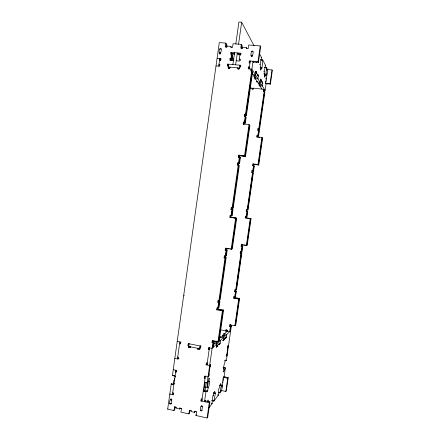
<?xml version="1.0" encoding="UTF-8"?>
<svg xmlns="http://www.w3.org/2000/svg" width="440" height="440" viewBox="0 0 440 440"><rect width="100%" height="100%" fill="white"/><g stroke="black" fill="none" stroke-linecap="round" stroke-linejoin="round"><path stroke-width="0.66" d="M171.193 398.827L170.363 399.674C167.75 404.987 172.601 406.291 171.666 399.96L171.941 399.68M231.825 60.682L231.913 59.422M208.857 408.023L212.069 403.651L212.537 397.155L213.433 395.417A3.152 0.522 -78.6 0 1 214.544 391.556A3.152 0.522 -78.6 0 1 214.803 393.613L213.565 393.344M211.849 400.702L213.906 401.154L218.279 395.197L218.752 388.971L219.571 387.354A2.992 0.479 -78.9 0 1 220.6 383.713A2.992 0.479 -78.9 0 1 220.82 385.715L219.632 385.462M208.929 401.913L208.824 401.467M260.596 59.741L262.73 59.923L262.059 67.81L261.861 68.469L261.426 67.755L261.113 69.311A3.179 0.544 -84.3 0 1 260.359 67.969L260.53 66.127L260.134 64.295L261.553 57.646L259.391 53.455M264.567 67.238L266.602 67.419L265.826 75.427L265.364 74.899L264.143 74.784M224.571 335.11C221.832 333.685 221.595 338.553 224.571 335.11L223.355 334.879M262.73 59.923L265.535 65.351L264.193 71.715L264.385 75.168A3.02 0.495 -84.1 0 0 265.067 76.384L265.364 74.899M253.572 75.84C256.652 75.13 255.684 80.218 253.572 75.84L254.898 75.966L254.991 75.29M213.906 401.154L215.468 392.849L214.803 393.613M218.372 392.59L219.951 392.925L221.403 384.995L220.82 385.715M255.827 77.512L254.524 77.336M175.164 406.648L174.74 409.646L173.927 410.542L167.684 409.134L171.226 383.955L173.481 384.389M175.109 376.024L172.409 375.579L219.296 42.592L225.781 43.12L226.924 44.831L226.578 47.3M171.303 383.922L173.201 384.318L173.921 380.567A3.3 0.77 -77.6 0 0 174.895 378.472M175.857 370.238L172.409 394.702L173.503 393.608M179.845 341.941L177.452 358.93L178.514 358.061M218.719 66.138L219.819 58.372L220.627 59.411M220.583 52.927L219.23 52.811A0.715 0.671 -56.1 0 0 219.808 53.57A0.715 0.671 -56.1 0 0 220.583 52.927C223.295 46.97 218.191 46.706 219.23 52.811L219.841 53.62A0.715 0.665 -56.1 0 0 219.852 53.884M220.242 60.357L220.429 59.021M170.071 393.855L169.796 394.13L173.283 394.895L173.673 392.953M180.378 343.173L179.591 343.756L180.466 343.932L180.917 341.974M220.556 60.445L220.721 58.449L217.234 58.289M173.927 410.542L174.57 406.786M225.781 43.12L225.253 46.86L227.068 47.009L227.2 46.074L230.841 46.376L231.396 47.218M225.913 47.08L226.364 43.978M180.351 408.117L179.559 409.007L176.055 408.227L176.319 407.176M188.837 345.593L187.952 345.416L188.21 343.596L200.921 346.115L200.662 347.941L199.771 347.765L200.47 347.16M239.63 67.078L240.543 67.16L240.812 65.279L227.722 64.114L227.458 65.984L228.371 66.066M179.559 409.007L179.817 407.957M228.272 64.867L228.096 66.11L228.294 64.873L227.722 64.114M230.841 46.376L230.709 47.311L232.529 47.46L233.063 43.709L241.296 44.38L242.292 46.09L241.94 48.571M188.876 343.618L188.705 344.828L187.952 345.416M190.471 346.852L190.344 347.765L188.579 347.413L189.085 343.772M228.624 64.191L228.102 67.936L229.922 68.101L230.054 67.16M230.604 59.103L231.55 59.186L230.995 58.399L230.087 58.317L229.818 60.192L233.464 60.511M239.734 59.901L239.217 59.114L239.795 55.038L240.713 55.121L240.983 53.24L230.923 52.388L230.659 54.258L231.572 54.34L232.634 55.941L232.062 59.961L231.16 59.884L230.087 58.317M228.674 68.673L228.938 66.814M230.428 60.346L230.648 59.103M231.176 55.066L231.479 53.202L230.923 52.388M189.943 410.575L189.602 412.979L188.854 413.897L180.928 412.115L181.572 408.348M230.995 58.399L231.572 54.34M231.82 55.242L231.99 54.01L231.44 53.202L234.817 53.488M232.122 55.143L231.512 59.18L232.062 59.961M232.892 64.57L234.57 52.696M235.813 43.934L238.92 22L241.67 22.204L254.051 45.799M235.631 64.817L237.314 52.927L238.535 54.819M238.557 44.16L241.67 22.204M200.024 345.939L199.513 349.591L197.731 349.239L197.863 348.326M188.854 413.897L189.492 410.118M241.296 44.38L240.763 48.142L242.6 48.296L242.732 47.355L246.411 47.658L246.895 48.499M241.346 48.356L241.802 45.238M195.278 411.455L194.552 412.368L191.01 411.576L191.263 410.514M200.338 348.068L200.679 345.642M194.552 412.368L194.805 411.307M246.411 47.658L246.279 48.598L248.122 48.752L248.655 44.979L260.244 45.919L260.662 46.778L258.418 62.48L253.127 62.018M204.809 400.78L209.919 401.896L207.757 417.054L207.086 418L195.938 415.492L196.576 411.702M209.919 401.896L209.264 402.771L200.915 400.945L201.295 398.976M205.073 378.235L204.177 378.048L204.441 376.222L208.016 376.97L208.901 375.975L209.16 374.154L208.714 374.061M210.078 364.507L210.524 364.601L209.649 365.525L206.069 364.788L206.327 362.962L207.224 363.143M209.149 349.63L208.252 349.454L208.511 347.617L212.102 348.332L230.681 330.704M249.414 67.001L248.49 66.919L248.226 68.805L251.922 69.135L265.133 90.481L263.934 90.365M258.418 62.48L257.989 61.705L249.343 60.946L249.073 62.832L249.997 62.915M248.952 67.666L248.776 68.921L248.969 67.672L249.887 67.755M201.784 398.871L201.614 400.081L200.915 400.945M205.029 376.084L204.859 377.295L204.177 378.048M206.91 362.885L206.74 364.1L206.069 364.788M208.252 349.454L208.912 348.838L209.088 347.622M249.634 62.981L249.816 61.727L249.343 60.946M209.407 347.798L206.96 364.975L207.405 364.513M249.145 68.888L250.267 61.028M203.863 390.726L205.09 382.118M201.834 410.663L202.389 406.752A0.715 0.66 58.3 0 0 201.817 405.922A0.715 0.66 58.3 0 0 201.053 406.456C199.876 407.088 200.167 413.386 202.081 410.25M206.228 382.41L205.04 390.544L204.793 391.177L204.066 390.99M212.031 342.337L213.318 341.182L214.209 341.352L212.933 342.513L212.031 342.337L212.295 340.505L217.998 341.616L219.23 340.461L223.575 310.035L217.905 309.001L216.667 309.848L216.926 308.006L217.828 308.171L219.06 307.34L219.885 301.554L218.988 301.395L217.773 302.175L218.037 300.327L218.939 300.493L220.143 299.728L226.155 257.626L224.092 257.835L224.356 255.981L224.945 255.811L224.686 257.653L225.588 257.802L219.549 300.108M224.356 255.981L226.402 255.789L227.227 249.975L225.181 250.113L225.445 248.259L229.213 248.633M225.445 248.259L231.209 249.172L232.298 248.903L236.687 218.196L229.856 217.322L230.12 215.463L232.128 215.65L232.958 209.814L230.973 209.572L231.242 207.713L233.239 207.972L239.299 165.479L237.358 164.819L237.622 162.948L239.547 163.625L240.389 157.762L238.453 157.031L238.716 155.161L244.536 155.876L245.504 156.508L249.931 125.516L249.007 124.581L243.172 123.932L243.441 122.056L244.36 122.155L245.328 123.112L246.169 117.227L245.207 116.21L244.288 116.111L244.552 114.235L245.476 114.334L246.433 115.363L252.555 72.479L251.653 71.027L250.729 70.939L250.993 69.053L251.906 70.526L251.724 71.775M226.655 250.113L225.825 255.954L226.672 250.118L225.753 249.97L226.017 248.127M238.453 157.031L238.975 157.339L239.228 155.48L245.031 156.195L249.48 125.054M243.172 123.932L243.672 124.405L243.925 122.535L244.855 122.639L245.696 116.721L244.838 122.639M245.036 114.752L244.767 116.622L245.047 114.752L245.966 114.851L252.109 71.759L245.949 114.851M251.444 69.795L251.268 71.043L251.46 69.795M212.85 340.538L212.68 341.759L213.571 341.93L212.746 347.716M217.547 307.588L217.289 309.425L222.987 310.464L218.62 341.033M218.389 301.785L218.554 300.559M225.764 249.97L226.028 248.127M230.417 217.338L230.681 215.49L230.406 217.338L236.17 218.185L231.764 249.04L230.478 248.837M231.517 209.627L231.798 207.779M232.689 207.906L238.794 165.209L237.87 165.094L238.15 163.235L239.047 163.345L239.888 157.454L239.03 163.345M238.975 157.339L239.239 155.48M243.672 124.405L243.936 122.54M206.789 382.723L204.485 382.366L207.169 382.932L212.933 342.513M217.828 308.171L218.664 302.335L219.885 301.554M218.939 300.493L225 257.978L226.155 257.626M225.253 256.124L226.089 250.256M232.15 207.845L238.271 164.934M238.524 163.064L239.371 157.141M244.36 122.155L245.207 116.21M245.476 114.334L251.653 71.027M251.922 69.135L253.044 61.27L253.644 62.31M225.181 250.113L226.331 249.832L226.507 248.606M229.856 217.322L230.962 217.355L231.226 215.518M239.564 157.031L239.74 155.793L238.716 155.161M244.239 124.251L244.42 123.013L243.441 122.056M245.256 117.128L245.52 115.269L244.552 114.235M217.905 309.001L218.163 307.175M218.988 301.395L219.252 299.569M225.253 257.477L225.517 255.646M232.331 207.84L232.073 209.682L230.973 209.572M238.392 165.363L238.656 163.51L237.622 162.948M208.175 387.877L206.85 387.596L207.752 381.293L209.072 381.568A3.344 0.594 -78.5 0 1 209.38 383.823A3.344 0.594 -78.5 0 1 208.175 387.877L207.438 391.749L203.781 390.896M231.578 215.622L232.414 209.759L231.589 215.622L230.12 215.463M208.681 376.222L210.304 364.832M218.449 307.752L219.274 301.945L218.378 301.78M205.326 401.027L205.392 400.57L204.49 401.726L206.019 391.38M209.6 366.564L210.265 366.421L210.524 364.601M213.384 347.111L214.209 341.352M214.291 344.036L214.418 343.156L213.609 343.904M209.072 381.568L209.44 378.186L207.169 382.932M250.014 87.967L252.005 88.16L251.889 88.974L253.484 89.128L253.6 88.314M216.079 347.116L216.513 347.199L217.019 343.662L213.554 342.986M216.513 347.199L217.041 345.928L216.607 345.846M256.096 72.54L255.943 71.159L255.42 74.795L251.856 74.465M207.086 418L209.264 402.771M217.998 341.616L222.387 310.899L223.575 310.035M231.209 249.172L235.637 218.169M244.536 155.876L249.007 124.581M256.328 72.925L256.46 72.022L256.608 73.387M257.989 61.705L260.244 45.919M216.942 345.527L217.371 345.609L217.245 346.489L217.767 345.224L217.338 345.142M219.071 343.97L218.944 344.834L219.456 343.596L219.032 343.514M257.527 74.904L257.653 74.014L257.802 75.356L257.362 75.317M219.225 344.069L219.648 344.152L219.775 343.288L219.351 343.206M258.027 75.73L258.154 74.844L258.423 75.29L257.917 78.826L254.447 78.502L254.727 78.93L255.591 79.013M219.648 344.152L220.033 343.777L220.523 340.34L218.834 340.01M221.012 337.777L221.128 336.941L219.329 338.608M259.655 82.764L259.567 83.402L260.293 84.838L259.16 84.629L258.308 83.287L259.567 83.402L258.308 83.287M222.712 340.692L223.124 340.775L223.603 337.414L220.308 336.782L219.934 337.123L220.759 337.282M223.124 340.775L223.603 339.587L223.19 339.504M257.301 81.703L256.454 81.626L256.718 82.038L260.106 82.363L260.601 78.92L260.728 80.201L260.31 80.157M223.9 339.295L223.784 340.131L224.257 338.954M260.639 79.651L261.063 79.689L260.942 80.547L260.519 80.509M261.063 79.689L261.19 80.966L260.562 80.905M225.72 331.353L225.902 330.077L226.402 329.626L226.221 330.891M224.912 338.564L225.313 338.641L225.434 337.816L224.823 337.7M262.02 82.33L262.141 81.488L262.268 82.737M225.313 338.641L225.781 337.48L225.374 337.403M226.066 337.205L225.951 338.025L226.765 334.416L223.548 333.8L224.697 333.636M262.471 83.072L262.592 82.231L262.35 85.993L259.05 85.674L260.123 86.141M226.919 331.623L227.068 330.567L227.563 330.11L227.337 331.694M229.647 326.42L230.621 325.545L231.396 325.688L230.434 326.568L229.647 326.42L229.878 324.825L230.362 324.39L230.137 325.98L230.918 326.128L230.197 331.161M233.695 298.183L234.63 297.545L239.597 298.419L238.7 299.068L233.695 298.183L233.926 296.582L234.394 296.269L234.168 297.864L239.146 298.743L235.329 325.32M233.926 296.582L234.713 296.72L235.642 296.093L236.363 291.066L235.444 291.649L234.652 291.511L234.883 289.911L235.345 289.625L235.131 291.22L235.906 291.357L235.18 296.406M234.883 289.911L235.67 290.048L236.605 289.476L241.857 252.863L240.174 253L240.405 251.394L240.845 251.268L240.631 252.868L241.417 252.995L236.143 289.762L241.406 252.995M241.12 246.296L241.351 244.69L242.237 244.492L242.011 246.092L241.12 246.296L242.798 246.213L242.072 251.268L240.405 251.394M241.351 244.69L246.384 245.476L247.225 245.278L251.059 218.598L245.201 217.833L245.432 216.222L246.659 216.359L247.39 211.266M246.23 216.337L247.077 216.381L247.803 211.31L246.174 211.112L246.411 209.495L248.045 209.71L253.336 172.805L251.74 172.288L251.972 170.671L253.556 171.193L254.287 166.1L252.698 165.534L252.929 163.911L258.005 164.549L258.753 165.028L262.614 138.133L261.899 137.429L256.812 136.84L257.043 135.212L257.846 135.305L258.599 136.032L259.331 130.917L258.582 130.152L257.785 130.064L258.016 128.436L258.819 128.524L259.562 129.305L264.897 92.103L264.198 91.003L263.389 90.926L263.626 89.293L253.479 88.127M225.06 360.3L226.358 360.564L225.297 359.937L224.703 363.275A2.937 0.473 -79.2 0 0 223.702 366.79A2.937 0.473 -79.2 0 0 223.9 368.868L223.586 371.877L225.352 367.862L223.02 367.384M241.802 244.591L241.571 246.197L242.363 246.318L241.637 251.394M245.867 216.244L245.625 217.85L251.059 218.598M246.598 211.156L246.84 209.55M258.401 128.827L258.154 130.444L257.785 130.064M263.989 89.848L263.742 91.476L263.389 90.926M230.434 326.568L229.713 331.623L220.704 329.907M230.621 325.545L230.769 324.489M234.63 297.545L235.444 291.649M234.652 291.511L235.593 290.928L240.966 253.127M240.174 253L241.071 252.736L241.219 251.674M241.186 251.515L241.912 246.422M251.972 170.671L252.775 171.094L246.059 217.866L245.201 217.833M252.764 170.77L253.726 164.395L252.929 163.911M257.648 137.011L257.802 135.938L257.043 135.212M257.846 135.305L258.77 129.217L258.016 128.436M258.819 128.524L264.33 90.404L263.626 89.293M222.343 382.151L222.904 382.014L222.035 387.118L222.206 386.887L221.815 386.804M222.734 382.234L223.339 378.983L222.948 378.901M222.778 379.12L223.168 379.198L223.394 377.619L224.076 376.75L225.352 367.862M226.479 354.293L226.87 354.37L226.474 356.147L227.139 355.399L226.672 355.306M227.277 347.732L227.673 347.809L227.898 346.22L228.553 345.527L228.085 345.433M265.48 81.279L265.881 81.318L265.65 82.951L266.101 83.727L265.133 90.481M265.93 78.155L266.332 78.194L266.211 80.025L265.997 81.516L265.595 81.477M265.843 78.337L266.442 78.392L267.163 73.37L266.761 73.332M222.206 386.887L221.678 390.572L221.265 391.105L221.045 390.148L219.951 392.925M226.639 355.96L228.063 346.043M246.411 209.495L247.632 209.66L252.934 172.601L252.137 172.496L252.384 170.885L253.165 170.984L253.902 165.869L253.094 165.77L253.336 164.153L258.385 164.791L262.262 137.781M258.968 130.537L258.22 135.668L257.422 135.575L257.186 137.197L256.812 136.84M264.555 91.559L259.188 128.915L258.39 128.827M267.163 73.37L267.713 69.564L267.438 69.086L267.295 69.454A1.711 0.275 -84.1 0 1 266.926 70.142A1.711 0.275 -84.1 0 1 266.871 68.64L266.602 67.419M247.632 209.66L252.945 172.601M226.375 360.558L231.396 325.688M229.878 324.825L234.867 325.76L238.7 299.068M246.384 245.476L250.245 218.576M258.005 164.549L261.899 137.429M221.287 390.489L225.836 391.457L227.728 378.263L228.217 377.614L223.493 376.629M250.657 218.587L246.802 245.377L243.672 244.882M265.623 83.683L270.375 84.134L270.05 83.55L272.008 69.949L267.305 69.526M228.217 377.614L226.331 390.748L225.836 391.457M239.597 298.419L235.791 324.885L234.867 325.76M270.375 84.134L272.316 70.587L272.008 69.949M216.563 341.171C213.604 342.782 218.587 342.804 218.081 340.984M260.398 84.799L259.16 84.629M195.938 415.492L196.477 414.793M201.575 405.79L201.053 406.456L202.389 406.752M202.268 400.565L201.812 401.137L205.332 376.409L205.782 375.909M202.24 399.102L201.179 399.118M167.684 409.134L167.965 408.837M171.121 403.827L171.413 403.431M169.818 403.535L170.11 403.139M226.386 360.553L225.236 360.305M216.639 346.319L220.154 342.92M223.245 339.933L226.413 336.87M224.351 333.955L227.849 330.715M176.407 371.333L175.604 372.048L176.479 372.235L176.732 370.425L173.234 369.694L173.509 369.457M197.731 349.239L198.44 348.629L200.211 348.981M188.579 347.413L189.327 346.814L190.498 347.045M183.805 295.933L184.382 295.669M232.128 215.65L231.033 215.595L231.875 209.704L232.958 209.814M171.463 403.398L170.989 403.293M221.133 49.038L219.929 49.132M251.614 51.59L253 51.706M237.446 53.708L240.823 53.994M231.99 54.01L234.647 54.236M237.969 54.516L240.625 54.742M219.389 53.587L219.841 53.62M219.142 53.812L220.38 53.922M261.118 57.607L261.553 57.646M260.568 60L262.702 60.181M239.217 59.114L240.136 59.191L239.866 61.072L236.203 60.753M239.696 59.895L240.647 59.978M219.527 59.076L220.726 59.18M219.555 60.236L220.457 60.313M259.699 64.257L260.134 64.295M265.122 65.312L265.535 65.351M264.539 67.485L266.574 67.666M266.437 67.848L266.844 67.881M260.04 67.628L261.63 67.771M260.959 68.371L261.382 68.409M266.266 69.003L267.075 69.075M216.018 65.896L219.626 66.22L219.885 64.356L218.983 64.273L219.593 65.032M239.487 68.013L228.228 66.996L229.218 68.294M228.778 67.744L229.356 68.481M263.78 71.676L264.193 71.715M255.778 71.594L256.223 71.632M263.929 73.359L264.55 73.414M266.415 74.756L266.816 74.789M264.187 74.745L265.535 74.871M266.327 74.943L266.932 74.998M257.488 74.426L257.928 74.47M260.43 79.299L260.854 79.338M265.81 79.987L266.211 80.025M260.893 80.069L261.316 80.108M265.281 83.1L270.05 83.55M246.961 211.222L247.803 211.31M246.174 211.112L247.027 211.2M245.52 115.269L246.433 115.363M244.42 123.013L245.328 123.112M258.77 129.217L259.562 129.305M258.538 130.829L259.331 130.917M257.802 135.938L258.599 136.032M258.456 137.341L259.732 137.489M239.74 155.793L245.504 156.508M239.476 157.647L240.389 157.762M253.726 164.395L258.753 165.028M238.656 163.51L239.547 163.625M254.287 166.1L252.698 165.534M252.775 171.094L253.556 171.193M247.253 209.6L248.045 209.71M231.242 207.713L233.239 207.972M246.285 216.266L247.077 216.381M230.962 217.355L236.687 218.196M242.011 246.092L242.798 246.213M241.296 251.141L242.072 251.268M226.331 249.832L227.227 249.975M241.071 252.736L241.857 252.863M224.092 257.835L225 257.978M235.593 290.928L236.363 291.066M217.773 302.175L218.664 302.335M216.667 309.848L222.387 310.899M225.902 330.077L227.469 330.374M222.162 335.984L223.388 336.221M225.891 337.612L226.298 337.689M225.258 338.228L225.66 338.305M223.729 339.708L224.142 339.784M223.075 340.346L223.482 340.423M215.567 342.095L216.854 342.348M219.61 343.695L220.033 343.777M218.906 344.377L219.329 344.459M227.507 346.143L227.898 346.22M217.212 346.016L217.641 346.104M216.48 346.726L216.915 346.808M177.215 341.423L180.725 342.117M208.912 348.838L209.803 349.014M188.7 346.5L199.634 348.678M226.309 354.481L226.705 354.558M224.653 360.8L225.044 360.877M177.705 357.12L178.58 357.297L178.327 359.111L174.829 358.397M177.964 358.221L179.124 358.457M223.355 367.554L224.906 367.873M223.311 368.748L223.9 368.868M209.82 366.327L210.265 366.421M223.223 371.773L223.614 371.85M223.097 377.3L227.728 378.263M208.456 375.881L208.901 375.975M222.745 380.347L223.13 380.43M208.577 378.681L209.017 378.774M222.046 385.22L222.431 385.303M221.87 385.451L222.261 385.534M219.835 385.259L221.408 385.589M172.926 375.562L174.674 375.931M204.27 386.859L205.524 387.129M173.921 380.567L174.565 380.705M220.534 390.902L221.315 391.067M218.284 392.32L219.593 392.601M173.541 383.235L174.62 383.466M205.585 390.104L207.79 390.577M213.917 393.102L215.457 393.437M171.226 383.955L174.009 384.566M206.998 391.655L203.274 390.841L203.704 390.896M217.905 394.889L218.306 394.977M217.877 395.115L218.279 395.197M212.806 395.28L213.433 395.417M211.888 400.455L213.538 400.813M172.662 392.898L173.536 393.085M211.679 403.326L212.097 403.42M211.651 403.557L212.069 403.651M169.829 403.425L171.138 403.716M200.508 410.256L201.85 410.553M174.433 406.934L176.181 407.325M179.685 408.106L181.44 408.496M189.371 410.273L191.136 410.663M194.684 411.455L196.455 411.857M237.358 164.819L237.881 165.094M251.74 172.288L252.544 172.7M220.721 58.449L221.221 59.103M238.695 69.328L237.661 67.848L237.529 68.788L239.36 68.954L239.888 65.197L240.785 66.512M252.005 88.16L252.802 89.276M232.062 57.272L233.959 60M252.164 73.634L252.747 74.547M255.316 78.579L257.565 82.121M259.875 85.751L262.037 89.15M248.49 66.919L249.425 68.415M255.811 72.072L258.297 76.175M260.475 79.778L262.713 83.474M251.669 56.601L251.053 55.523C250.195 49.319 255.013 49.533 252.439 55.644L252.78 56.248M175.357 376.019A3.3 0.77 -77.6 0 1 175.191 377.229M251.526 56.595A0.726 0.682 -51.1 0 1 251.515 56.331M208.06 381.249A3.344 0.605 -78.5 0 1 207.933 384.346A3.344 0.605 -78.5 0 1 206.85 387.596M207.378 401.258A3.328 0.572 -78.3 0 1 208.257 401.726M213.664 392.442A3.152 0.528 -78.6 0 1 213.626 392.876M256.355 62.293A3.355 0.6 -84.6 0 1 256.041 61.969M252.439 55.644L251.053 55.523A0.726 0.682 -51.2 0 0 251.642 56.293A0.726 0.682 -51.2 0 0 252.439 55.644M171.666 399.96L170.363 399.674A0.704 0.649 62.5 0 1 171.111 399.141A0.704 0.649 62.5 0 1 171.666 399.96"/></g></svg>
